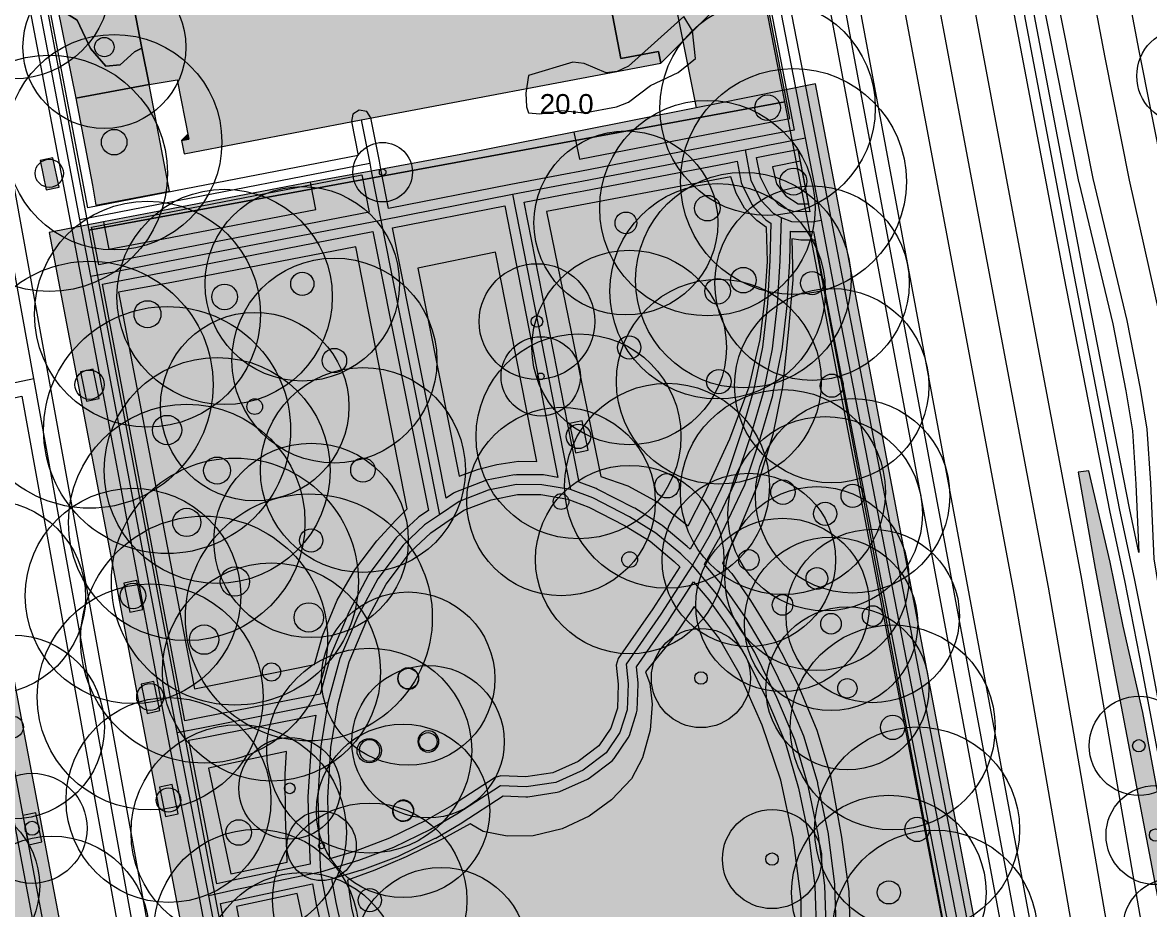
# Model space of a CAD drawing. Header units: metres. Extents: x -8 to 1190, y -11 to 1223.
# Drawn here: x 597.7 to 711.3, y 523.2 to 612.6 of the extents above; entities that cross this region are included whole.
import ezdxf

# ---------------------------------------------------------------- set-up
doc = ezdxf.new("R2010")
doc.units = ezdxf.units.M
doc.header["$MEASUREMENT"] = 0
for name, color, linetype, lineweight, true_color in [('TPX_BUILDINGS', 7, 'CONTINUOUS', 0, 0x000000), ('TPX_BUILDINGS_HATCH', 7, 'CONTINUOUS', 0, 0xf0f0f0), ('TPX_BUILDINGS_SHADOWS_HATCH', 7, 'CONTINUOUS', 0, 0x000000), ('TPX_BUILDINGS_SHADOWS_OUTLINES', 7, 'CONTINUOUS', 0, 0x000000), ('TPX_CADASTRES', 7, 'CONTINUOUS', 0, 0x646464), ('TPX_CONTOUR_LINES_5M', 7, 'CONTINUOUS', 0, 0x969696), ('TPX_CONTOUR_LINES_5M_TEXT', 7, 'CONTINUOUS', 0, 0x000000), ('TPX_ROADS_AXES', 7, 'CONTINUOUS', 0, 0x323232), ('TPX_ROADS_CONTOURS', 7, 'CONTINUOUS', 0, 0x646464), ('TPX_VEGETATION_GREEN_SPACES', 7, 'CONTINUOUS', 0, 0x58ba48), ('TPX_VEGETATION_GREEN_SPACES_HATCH', 7, 'CONTINUOUS', 0, 0x58ba48), ('TPX_VEGETATION_TREES_INDIVIDUAL', 7, 'CONTINUOUS', 0, 0x136734)]:
    doc.layers.add(name, color=color, linetype=linetype, lineweight=lineweight, true_color=true_color)
doc.styles.add('TPX_TEXTE', font='arial.ttf')

# ---------------------------------------------------------------- blocks, each defined once
blk = doc.blocks.new('TREETR015_CR125')
at = {"layer": 'TPX_VEGETATION_TREES_INDIVIDUAL'}
for radius in [12.45, 1.48]:
    blk.add_circle((0, 0, 0.04), radius, dxfattribs=at)
blk = doc.blocks.new('TREETR003_CR030')
at = {"layer": 'TPX_VEGETATION_TREES_INDIVIDUAL'}
for radius in [3, 0.333]:
    blk.add_circle((0, 0, 0.04), radius, dxfattribs=at)
blk = doc.blocks.new('TREETR007_CR085')
at = {"layer": 'TPX_VEGETATION_TREES_INDIVIDUAL'}
for radius in [8.5, 0.708]:
    blk.add_circle((0, 0, 0.04), radius, dxfattribs=at)
blk = doc.blocks.new('TREETR014_CR119')
at = {"layer": 'TPX_VEGETATION_TREES_INDIVIDUAL'}
for radius in [11.92, 1.42]:
    blk.add_circle((0, 0, 0.04), radius, dxfattribs=at)
blk = doc.blocks.new('TREETR003_CR035')
at = {"layer": 'TPX_VEGETATION_TREES_INDIVIDUAL'}
for radius in [3.5, 0.292]:
    blk.add_circle((0, 0, 0.04), radius, dxfattribs=at)
blk = doc.blocks.new('TREETR010_CR082')
at = {"layer": 'TPX_VEGETATION_TREES_INDIVIDUAL'}
for radius in [8.21, 0.978]:
    blk.add_circle((0, 0, 0.04), radius, dxfattribs=at)
blk = doc.blocks.new('TREETR011_CR093')
at = {"layer": 'TPX_VEGETATION_TREES_INDIVIDUAL'}
for radius in [9.27, 1.1]:
    blk.add_circle((0, 0, 0.04), radius, dxfattribs=at)
blk = doc.blocks.new('TREETR008_CR095')
at = {"layer": 'TPX_VEGETATION_TREES_INDIVIDUAL'}
for radius in [9.5, 0.792]:
    blk.add_circle((0, 0, 0.04), radius, dxfattribs=at)
blk = doc.blocks.new('TREETR014_CR114')
at = {"layer": 'TPX_VEGETATION_TREES_INDIVIDUAL'}
for radius in [11.39, 1.36]:
    blk.add_circle((0, 0, 0.04), radius, dxfattribs=at)
blk = doc.blocks.new('TREETR010_CR087')
at = {"layer": 'TPX_VEGETATION_TREES_INDIVIDUAL'}
for radius in [8.74, 1.04]:
    blk.add_circle((0, 0, 0.04), radius, dxfattribs=at)
blk = doc.blocks.new('TREETR003_CR040')
at = {"layer": 'TPX_VEGETATION_TREES_INDIVIDUAL'}
for radius in [4, 0.333]:
    blk.add_circle((0, 0, 0.04), radius, dxfattribs=at)
blk = doc.blocks.new('TREETR006_CR050')
at = {"layer": 'TPX_VEGETATION_TREES_INDIVIDUAL'}
for radius in [5, 0.625]:
    blk.add_circle((0, 0, 0.04), radius, dxfattribs=at)
blk = doc.blocks.new('TREETR009_CR077')
at = {"layer": 'TPX_VEGETATION_TREES_INDIVIDUAL'}
for radius in [7.68, 0.914]:
    blk.add_circle((0, 0, 0.04), radius, dxfattribs=at)
blk = doc.blocks.new('TREETR012_CR098')
at = {"layer": 'TPX_VEGETATION_TREES_INDIVIDUAL'}
for radius in [9.8, 1.17]:
    blk.add_circle((0, 0, 0.04), radius, dxfattribs=at)
blk = doc.blocks.new('TREETR006_CR058')
at = {"layer": 'TPX_VEGETATION_TREES_INDIVIDUAL'}
for radius in [5.83, 0.583]:
    blk.add_circle((0, 0, 0.04), radius, dxfattribs=at)
blk = doc.blocks.new('TREETR013_CR109')
at = {"layer": 'TPX_VEGETATION_TREES_INDIVIDUAL'}
for radius in [10.86, 1.29]:
    blk.add_circle((0, 0, 0.04), radius, dxfattribs=at)
blk = doc.blocks.new('TREETR009_CR110')
at = {"layer": 'TPX_VEGETATION_TREES_INDIVIDUAL'}
for radius in [11, 0.917]:
    blk.add_circle((0, 0, 0.04), radius, dxfattribs=at)
blk = doc.blocks.new('TREETR012_CR103')
at = {"layer": 'TPX_VEGETATION_TREES_INDIVIDUAL'}
for radius in [10.33, 1.23]:
    blk.add_circle((0, 0, 0.04), radius, dxfattribs=at)
blk = doc.blocks.new('TREETR005_CR048')
at = {"layer": 'TPX_VEGETATION_TREES_INDIVIDUAL'}
for radius in [4.8, 0.5]:
    blk.add_circle((0, 0, 0.04), radius, dxfattribs=at)
blk = doc.blocks.new('TREETR005_CR051')
at = {"layer": 'TPX_VEGETATION_TREES_INDIVIDUAL'}
for radius in [5.13, 0.542]:
    blk.add_circle((0, 0, 0.04), radius, dxfattribs=at)
blk = doc.blocks.new('TREETR007_CR056')
at = {"layer": 'TPX_VEGETATION_TREES_INDIVIDUAL'}
for radius in [5.55, 0.708]:
    blk.add_circle((0, 0, 0.04), radius, dxfattribs=at)

msp = doc.modelspace()

# ---------------------------------------------------------------- hatches: boundary and pattern name
at = {"layer": 'TPX_BUILDINGS_HATCH'}
msp.add_hatch(color=256, dxfattribs=at).paths.add_polyline_path([(658.79, 639.05), (606.07, 628.99), (609.71, 609.98), (610.46, 606.33), (613.29, 606.81), (614.45, 600.82), (613.73, 600.69), (613.99, 599.33), (631.84, 602.77), (662.05, 608.48), (661.82, 609.65), (658.03, 608.93), (656.89, 614.92), (663.18, 616.12), (662.64, 618.97), (658.79, 639.05)])
at = {"layer": 'TPX_BUILDINGS_SHADOWS_HATCH'}
for points in [[(617.38, 640.31), (606.07, 628.99), (658.79, 639.05), (662.64, 618.97), (663.18, 616.12), (656.89, 614.92), (658.03, 608.93), (661.82, 609.65), (662.05, 608.48), (673.36, 619.79), (673.14, 620.96), (669.35, 620.24), (669.02, 621.96), (674.49, 627.44), (673.95, 630.28), (670.1, 650.36), (617.38, 640.31)], [(614.35, 601.31), (613.73, 600.69), (614.45, 600.82), (614.35, 601.31)]]:
    msp.add_hatch(color=256, dxfattribs=at).paths.add_polyline_path(points)
at = {"layer": 'TPX_VEGETATION_GREEN_SPACES_HATCH'}
for points in [[(485.17, 658.84), (480.98, 606.95), (485.17, 598.36), (487.72, 560.65), (493.86, 524.32), (498.04, 499.55), (528.2, 368.53), (531.2, 359.16), (533.69, 352.08), (538.49, 339.66), (542.12, 330.65), (546.85, 319.78), (550.39, 311.66), (553.18, 305.84), (553.53, 304.53), (553.62, 302.01), (553.86, 300.57), (556.09, 296.51), (556.98, 295.06), (558.35, 293.79), (560.24, 292.98), (561.84, 292.86), (563.77, 293.23), (629.44, 305.32), (630.79, 305.1), (633.02, 304.29), (634.16, 304.2), (637.28, 304.84), (641.85, 305.76), (641.28, 308.94), (640.79, 311.71), (640.14, 315.32), (638.41, 325.71), (627.56, 383.88), (627.18, 385.87), (577.65, 647.8), (577.74, 650.22), (579.37, 655.3), (579.39, 657.35), (577.83, 665.08), (569.48, 709.59), (560.89, 753.36), (558.08, 754.88), (556.95, 755.5), (556.36, 755.81), (540.32, 763.57), (542.61, 759.35), (546.75, 750.96), (549.63, 742.69), (551.15, 735.13), (551.95, 725.3), (551.37, 716.46), (550.27, 708.82), (548.19, 701.59), (545.58, 694.73), (541.15, 686.8), (534.65, 679.93), (527.54, 674.31), (520.37, 670.14), (513.72, 667.44), (507.25, 666.01), (499.57, 665.12), (492.26, 665.23), (489.73, 665.63), (487.35, 666), (484.3, 666.26), (483.24, 666.25), (482.62, 665.63), (482.38, 664.17), (482.32, 663.39), (482.78, 661.92), (485.17, 658.84)], [(600.55, 626.81), (598.7, 626.46), (601.2, 614.06), (603.2, 612.8), (604.54, 609.97), (606.08, 608.16), (607.53, 608.3), (608.97, 609.62), (609.71, 609.98), (606.07, 628.99), (600.35, 627.83), (600.55, 626.81)], [(665.6, 603.96), (653.28, 601.51), (653.84, 598.79), (672.37, 602.39), (675.07, 602.91), (674.51, 605.74), (672.16, 617.78), (671.24, 617.67), (663.18, 616.12), (665.6, 603.96)], [(603.2, 612.8), (601.2, 614.06), (603.05, 604.94), (610.46, 606.33), (609.71, 609.98), (608.97, 609.62), (607.53, 608.3), (606.08, 608.16), (604.54, 609.97), (603.2, 612.8)], [(605.86, 592.48), (600.38, 591.41), (627.6, 448.5), (704.9, 463.14), (704.72, 464.08), (702.42, 476.16), (677.66, 606.39), (667.67, 604.38), (665.6, 603.96), (653.28, 601.51), (641.9, 599.26), (632.85, 597.6), (626.72, 596.47), (612.89, 593.83), (611.51, 593.56), (605.86, 592.48)], [(610.46, 606.33), (603.05, 604.94), (604.76, 596.18), (605.08, 594.17), (612.5, 595.58), (610.46, 606.33)], [(600.76, 598.93), (599.46, 598.66), (600.08, 595.72), (601.37, 595.99), (600.76, 598.93)], [(676.13, 598.59), (673.31, 598.01), (673.73, 596.3), (674.65, 595.1), (675.89, 594.3), (676.99, 594.31), (676.13, 598.59)], [(669.11, 597.02), (650.51, 593.52), (656, 566.81), (658.73, 565.86), (661.74, 564.23), (664.81, 561.83), (666.46, 565.07), (669.01, 570.61), (670.96, 575.84), (672.06, 580.62), (672.53, 584.54), (672.81, 588.48), (672.69, 591.91), (671.73, 592.61), (670.5, 593.86), (669.65, 595.38), (669.11, 597.02)], [(611.51, 593.56), (605.86, 592.48), (606.39, 589.73), (611.9, 590.77), (627.25, 593.71), (626.72, 596.47), (612.89, 593.83), (611.51, 593.56)], [(612.74, 586.37), (607.38, 585.39), (614.91, 546.1), (615.04, 545.41), (627.12, 547.84), (627.94, 550.74), (629.4, 554.33), (631.2, 557.39), (633.42, 560.31), (635.33, 562.42), (636.48, 563.56), (631.29, 589.96), (612.74, 586.37)], [(670, 491.11), (667.19, 489.14), (668.84, 480.74), (687.07, 484.36), (697.24, 486.38), (677.58, 590.63), (676.18, 590.64), (675.25, 590.77), (675.36, 586.64), (674.93, 581.67), (674.33, 575.83), (673.35, 571.04), (671.76, 565.88), (669.99, 561.55), (668.27, 558.05), (669.21, 557.02), (671.09, 554.31), (673.61, 550.21), (675.87, 545.84), (677.78, 541.24), (679.13, 536.76), (680.28, 530.43), (681.01, 524.96), (681.16, 519.19), (680.83, 514.03), (680.06, 509.14), (678.76, 504.37), (677, 499.95), (674.75, 496.4), (672.81, 493.71), (670, 491.11)], [(645.38, 589.42), (637.54, 587.82), (641.72, 566.84), (643.68, 567.55), (645.51, 568.03), (647.71, 568.34), (649.55, 568.32), (645.38, 589.42)], [(604.82, 577.62), (603.52, 577.35), (604.14, 574.41), (605.43, 574.68), (604.82, 577.62)], [(654.12, 572.41), (652.83, 572.14), (653.44, 569.2), (654.73, 569.47), (654.12, 572.41)], [(705.2, 567.39), (704.14, 567.23), (705.83, 557.52), (707.9, 546.6), (745.49, 349.65), (747.47, 350.07), (712.28, 534.35), (710.65, 543.02), (708.67, 551.72), (707.35, 558.18), (705.2, 567.39)], [(609.2, 556.33), (607.91, 556.06), (608.52, 553.12), (609.81, 553.39), (609.2, 556.33)], [(633.21, 527.12), (630.46, 526.12), (630.86, 523.3), (631.93, 518.9), (633.3, 514.44), (635.12, 509.98), (637.93, 504.88), (640.63, 500.76), (643.98, 497.22), (647.54, 494.34), (650.93, 492.51), (654.85, 491.49), (658.23, 491.29), (661.42, 491.9), (664.36, 493.22), (667.06, 495.15), (669.33, 497.53), (671.33, 500.35), (673.4, 504.46), (674.9, 508.84), (675.83, 513.39), (676.21, 518.45), (676.19, 524.18), (675.4, 530.4), (674.16, 536.18), (672.27, 541.74), (669.96, 546.99), (667.89, 550.55), (665.4, 553.71), (663.2, 550.42), (660.51, 547.12), (660.93, 545.95), (661.17, 543.87), (660.97, 541.22), (660.21, 538.45), (659.09, 536.34), (657.07, 534.2), (654.82, 532.55), (652.1, 531.29), (649.17, 530.59), (646.54, 530.55), (644.15, 531.03), (642.82, 531.8), (640.07, 530.27), (636.36, 528.45), (633.21, 527.12)], [(635.57, 546.74), (635.53, 546.39), (635.6, 546.07), (635.77, 545.77), (636.03, 545.54), (636.34, 545.41), (636.68, 545.38), (637.01, 545.45), (637.3, 545.64), (637.52, 545.92), (637.64, 546.26), (637.64, 546.63), (637.52, 546.97), (637.29, 547.26), (636.99, 547.45), (636.63, 547.53), (636.28, 547.48), (635.95, 547.31), (635.71, 547.05), (635.57, 546.74)], [(610.93, 546.14), (609.64, 545.87), (610.25, 542.93), (611.54, 543.2), (610.93, 546.14)], [(637.59, 540.39), (637.56, 540.05), (637.63, 539.71), (637.8, 539.41), (638.05, 539.19), (638.36, 539.05), (638.7, 539.03), (639.03, 539.11), (639.31, 539.28), (639.54, 539.56), (639.66, 539.91), (639.66, 540.27), (639.54, 540.62), (639.32, 540.9), (639.01, 541.09), (638.65, 541.17), (638.29, 541.12), (637.98, 540.96), (637.73, 540.7), (637.59, 540.39)], [(631.66, 539.47), (631.62, 539.13), (631.69, 538.8), (631.86, 538.51), (632.12, 538.28), (632.42, 538.15), (632.77, 538.11), (633.09, 538.19), (633.38, 538.37), (633.6, 538.66), (633.73, 539), (633.73, 539.36), (633.61, 539.7), (633.38, 539.99), (633.07, 540.19), (632.72, 540.26), (632.36, 540.21), (632.04, 540.05), (631.8, 539.78), (631.66, 539.47)], [(624.29, 539.09), (616.45, 537.41), (618.68, 526.75), (624.36, 527.94), (624.33, 529.05), (624.2, 532.51), (624.16, 536.8), (624.29, 539.09)], [(612.78, 535.75), (611.49, 535.48), (612.1, 532.54), (613.39, 532.81), (612.78, 535.75)], [(635.07, 533.41), (635.03, 533.07), (635.1, 532.74), (635.28, 532.43), (635.53, 532.22), (635.85, 532.07), (636.18, 532.05), (636.51, 532.12), (636.79, 532.31), (637.02, 532.59), (637.14, 532.93), (637.14, 533.3), (637.02, 533.64), (636.79, 533.93), (636.48, 534.12), (636.13, 534.2), (635.78, 534.15), (635.46, 533.98), (635.21, 533.72), (635.07, 533.41)], [(599.02, 532.9), (597.73, 532.63), (598.34, 529.69), (599.63, 529.96), (599.02, 532.9)], [(625.39, 524.77), (619.28, 523.46), (628.69, 472.91), (655.97, 478.31), (654.4, 486.54), (652.2, 486.92), (649.78, 487.58), (646.88, 488.76), (643.91, 490.53), (641.27, 492.88), (638.42, 495.73), (635.99, 498.89), (633.86, 502.13), (631.77, 505.66), (630.04, 509.29), (628.5, 513.26), (627.18, 517.51), (626.13, 521.34), (625.39, 524.77)]]:
    msp.add_hatch(color=256, dxfattribs=at).paths.add_polyline_path(points)

# ---------------------------------------------------------------- linework, layer by layer
at = {"layer": 'TPX_BUILDINGS', "elevation": 0.04}
msp.add_lwpolyline([(658.79, 639.05), (606.07, 628.99), (609.71, 609.98), (610.46, 606.33), (613.29, 606.81), (614.45, 600.82), (613.73, 600.69), (613.99, 599.33), (631.84, 602.77), (662.05, 608.48), (661.82, 609.65), (658.03, 608.93), (656.89, 614.92), (663.18, 616.12), (662.64, 618.97)], close=True, dxfattribs=at)
at = {"layer": 'TPX_BUILDINGS_SHADOWS_OUTLINES', "elevation": 0.04}
for points in [[(617.38, 640.31), (606.07, 628.99), (658.79, 639.05), (662.64, 618.97), (663.18, 616.12), (656.89, 614.92), (658.03, 608.93), (661.82, 609.65), (662.05, 608.48), (673.36, 619.79), (673.14, 620.96), (669.35, 620.24), (669.02, 621.96), (674.49, 627.44), (673.95, 630.28), (670.1, 650.36)], [(614.35, 601.31), (613.73, 600.69), (614.45, 600.82)]]:
    msp.add_lwpolyline(points, close=True, dxfattribs=at)
at = {"layer": 'TPX_CADASTRES', "elevation": 0.02}
msp.add_lwpolyline([(594.36, 644.59), (604.38, 591.64), (674.54, 604.57), (667.27, 641.78)], dxfattribs=at)
msp.add_lwpolyline([(674.54, 604.57), (604.38, 591.64), (631.39, 448.95), (702.01, 461.96)], close=True, dxfattribs=at)
at = {"layer": 'TPX_CONTOUR_LINES_5M', "elevation": 0.05}
msp.add_lwpolyline([(664.36, 613.18), (658.78, 608.17), (657.66, 607.64), (656.54, 607.49), (654.31, 608.44), (653.19, 608.57), (648.72, 607.22), (648.43, 605.46), (648.49, 604.07), (648.72, 603.47), (649.84, 603.36), (652.07, 603.7), (654.31, 603.47), (657.57, 604.07), (658.78, 604.53), (661.01, 606.23), (663.81, 607.55), (665.54, 608.95), (665.23, 611.74), (664.36, 613.18)], dxfattribs=at)
at = {"layer": 'TPX_ROADS_AXES', "elevation": 0.03}
for points in [[(552.13, 785.2), (554.69, 772.14), (558.08, 754.88), (565.81, 717.22), (576.09, 664.74), (577.43, 657.99), (577.49, 656.47), (577.14, 655.35), (575.32, 651.72), (574.72, 650.2), (574.72, 648.82), (577.97, 631.68), (588.76, 574.58), (596.02, 536.38), (610.82, 457.67)], [(537.58, 772.37), (546.66, 767.31), (554.94, 762.9), (576.43, 751.19), (619.66, 729.44), (627.36, 725.29), (633.71, 721.66), (639.66, 717.17), (645.25, 712.68), (650.62, 707.66), (655.83, 702.39), (660.84, 696.84), (665.41, 690.76), (669.48, 684.56), (672.36, 679.55), (675.31, 673.84), (678.28, 666.74), (680.26, 661.42), (681.79, 656.13), (683.08, 650.79), (684.51, 644.03), (696.37, 580.81), (701.09, 555.65), (710.37, 502.17)], [(584.01, 659.59), (590.93, 660.88), (638.46, 669.86), (643.93, 670.56), (649.02, 670.6), (653.01, 669.79), (657.52, 668.51), (661.71, 666.52), (664.88, 664.23), (667.71, 661.69), (670.23, 658.61), (671.91, 655.29), (673, 652.3), (674.08, 648.57), (679.12, 621.99), (697.87, 521.49), (698.84, 517.41), (699.98, 513.65), (701.28, 510.29), (702.73, 506.98), (705.6, 501.25), (710.37, 502.17)], [(613.27, 541.01), (604.57, 586.99), (603.48, 592.72), (603.01, 595.19), (596.62, 628.76), (594.44, 640.26), (591.97, 653.22), (591.54, 655.92)], [(763.02, 324.17), (760.76, 335.97), (760, 339.81), (755.2, 364.16), (735.72, 466.8), (725.99, 520.31), (723.16, 536.42), (721.13, 546.01), (718.37, 557.93), (712.33, 583.18), (709.3, 596.68), (706.84, 609.05), (699.58, 647.31)], [(713.79, 546.31), (711.78, 558.5), (711.45, 566.13), (711.09, 571.58), (710.43, 575.69), (709.07, 582.53), (705.64, 596.84), (695.83, 646.39)], [(693.41, 641.14), (703.68, 587.15), (708.31, 563.4), (709.79, 556.51), (711.31, 548.79), (749.22, 348.3), (752.23, 338.25)], [(637.82, 365), (633.86, 383.85), (633.26, 386.89), (632.65, 389.89), (598.83, 576.68), (588.19, 635.41)], [(735.64, 297.37), (733.56, 304.55), (732.08, 309.65), (730.6, 314.54), (729.96, 317.69), (728.97, 322.42), (728.59, 324.66), (727.82, 329.1), (727.02, 333.18), (726.26, 337.29), (715.96, 393.11), (712.67, 410.87), (711.94, 414.85), (701.74, 470.84), (699.08, 485.34), (680.01, 583.39), (678.24, 592.66), (676.65, 600.94), (672.82, 620.77)], [(631.84, 602.77), (632.7, 598.39), (632.85, 597.6), (633.81, 592.66), (639.72, 562.94)], [(654.08, 596.58), (668.61, 599.38), (670.54, 599.75), (672.84, 600.2)], [(672.84, 600.2), (674.41, 600.5)], [(674.41, 600.5), (676.65, 600.94)], [(670.54, 599.75), (671.13, 596.64), (672.14, 594.65), (673.37, 593.37), (674.17, 592.93), (675.22, 592.51), (677.28, 592.49), (678.24, 592.66)], [(603.48, 592.72), (611.23, 594.23), (632.7, 598.39)], [(652.62, 596.3), (654.08, 596.58)], [(604.57, 586.99), (606.91, 587.44), (612.34, 588.5), (633.81, 592.66), (647.11, 595.27), (652.62, 596.3)], [(647.11, 595.27), (652.94, 565.48)], [(674.17, 592.93), (674.05, 588.56), (673.79, 584.16), (673.28, 579.68), (672.37, 575.25), (671.14, 571.01), (669.52, 566.2), (667.01, 560.95), (665.25, 557.86), (662.06, 552.93), (658.56, 547.88), (658.76, 545.91), (658.66, 543.29), (657.93, 541.01), (656.53, 538.94), (654.23, 537.19), (651.46, 535.97), (648.48, 535.51), (645.87, 535.62), (641.47, 532.77), (638.84, 531.23), (635.09, 529.41), (631.57, 528.1), (627.74, 526.93), (618.98, 525.09), (616.49, 524.54)], [(479.73, 553.37), (486.37, 554.36), (493.12, 555.36), (499.96, 556.39), (525.65, 548.94), (534.74, 546.4), (542.13, 546.39), (549.22, 549.35), (553.94, 552.86), (575.71, 570.46), (578.94, 572.22), (581.72, 573.06), (587.3, 574.28), (588.76, 574.58), (598.83, 576.68)], [(647.49, 565.99), (644.65, 565.44)], [(678.77, 520.57), (678.58, 525.58), (677.96, 530.59), (676.91, 535.62), (675.55, 540.25), (673.74, 544.54), (671.52, 549.05), (669.78, 552.01), (667.67, 554.99), (665.25, 557.86), (664.08, 559), (661.56, 561.09), (658.89, 562.75), (655.18, 564.64), (652.94, 565.48), (650.04, 565.98), (647.49, 565.99)], [(644.65, 565.44), (641.72, 564.3), (639.72, 562.94), (638.23, 561.92), (636.07, 559.88), (633.51, 556.49), (631.5, 552.74), (629.69, 548.45), (628.49, 544.01), (627.78, 539.61), (627.46, 534.43)], [(613.27, 541.01), (615.74, 541.48), (628.49, 544.01)], [(616.49, 524.54), (613.27, 541.01)], [(627.46, 534.43), (627.59, 529.93), (627.74, 526.93), (628.33, 523.65), (629.36, 519.09)], [(676.22, 176.1), (672.16, 197.15), (666.53, 226.37), (659.68, 261.82), (656.72, 277.16), (656.56, 279.07), (656.7, 280.8), (657.08, 282.75), (658.61, 290.82), (659.53, 295.86), (658.45, 301.02), (658.02, 304.58), (657.54, 308.52), (656.91, 311.8), (656.36, 314.73), (655.31, 320.23), (654.39, 325.08), (642.35, 388.47), (627.31, 467.6), (616.49, 524.54)]]:
    msp.add_lwpolyline(points, dxfattribs=at)
at = {"layer": 'TPX_ROADS_CONTOURS', "elevation": 0.03}
for points in [[(690.35, 658.71), (691.24, 658.88), (691.34, 658.58), (692.9, 652.84), (694.36, 646.09), (704.17, 596.55), (704.19, 596.49), (707.61, 582.21), (708.95, 575.43), (709.6, 571.41), (709.95, 566.05), (710.25, 559.13), (709.29, 563.6), (704.66, 587.34), (694.4, 641.32), (693.35, 646.65), (693.34, 646.69), (692.05, 652.23), (692.04, 652.25), (690.44, 658.44)], [(673.42, 655.53), (678.06, 656.4), (678.4, 655.23), (679.66, 650.02), (681.08, 643.35), (692.93, 580.17), (697.65, 555.03), (706.67, 502.99), (706.43, 502.94), (704.09, 507.62), (702.67, 510.86), (701.4, 514.14), (700.29, 517.8), (699.34, 521.8), (680.59, 622.27), (675.55, 648.85), (675.52, 648.98), (674.44, 652.71), (674.41, 652.81)], [(589.33, 637.71), (591.37, 638.12), (593.74, 638.59), (595.63, 628.57), (602.5, 592.54), (603.59, 586.8), (612.29, 540.82), (615.51, 524.35), (626.33, 467.41), (641.18, 389.27), (638.95, 388.85), (634.54, 388.11), (634.12, 390.18), (600.3, 576.94), (589.67, 635.67)], [(671.71, 598.96), (673.03, 599.22), (674.61, 599.52), (675.86, 599.76), (677.07, 593.49), (675.42, 593.51), (674.6, 593.83), (673.99, 594.17), (672.97, 595.23), (672.09, 596.97)], [(648.28, 594.47), (652.81, 595.32), (654.27, 595.6), (668.79, 598.4), (669.74, 598.58), (670.15, 596.45), (670.24, 596.19), (671.25, 594.2), (671.42, 593.95), (672.65, 592.68), (672.88, 592.5), (673.15, 592.35), (673.05, 588.61), (672.79, 584.25), (672.29, 579.84), (671.4, 575.49), (670.19, 571.31), (668.59, 566.58), (666.13, 561.42), (665.02, 559.48), (664.72, 559.76), (662.2, 561.86), (662.09, 561.94), (659.42, 563.6), (659.34, 563.65), (655.64, 565.53), (655.53, 565.58), (653.82, 566.22)], [(604.65, 591.93), (611.42, 593.25), (631.9, 597.22), (632.64, 593.45), (612.15, 589.48), (606.72, 588.43), (605.37, 588.16)], [(634.98, 591.87), (646.32, 594.09), (651.68, 566.72), (650.21, 566.97), (650.05, 566.98), (647.5, 566.99), (647.4, 566.95), (647.3, 566.97), (644.46, 566.42), (644.38, 566.37), (644.29, 566.37), (641.36, 565.23), (641.16, 565.13), (640.4, 564.61)], [(605.74, 586.2), (607.1, 586.46), (612.53, 587.51), (633.02, 591.49), (638.61, 563.39), (637.66, 562.75), (637.54, 562.65), (635.38, 560.61), (635.27, 560.48), (632.71, 557.09), (632.62, 556.96), (630.62, 553.21), (630.58, 553.13), (628.77, 548.83), (628.73, 548.71), (627.69, 544.87), (615.54, 542.46), (614.07, 542.18)], [(590.02, 573.31), (597.62, 574.89), (631.17, 389.63), (631.58, 387.62), (627.02, 386.85), (625.48, 386.55), (611.8, 457.85), (597, 536.57)], [(628.46, 534.42), (628.78, 539.5), (629.47, 543.8), (630.64, 548.12), (632.4, 552.31), (634.35, 555.95), (636.82, 559.21), (638.86, 561.14), (640.28, 562.11), (642.19, 563.41), (644.93, 564.47), (647.59, 564.99), (649.96, 564.98), (652.68, 564.51), (654.78, 563.73), (658.4, 561.88), (660.98, 560.28), (663.41, 558.25), (663.97, 557.71), (661.23, 553.48), (657.74, 548.45), (657.56, 547.77), (657.76, 545.88), (657.67, 543.46), (657.02, 541.45), (655.8, 539.64), (653.72, 538.06), (651.17, 536.94), (648.43, 536.52), (645.92, 536.62), (645.33, 536.46), (640.94, 533.62), (638.37, 532.11), (634.69, 530.33), (631.25, 529.04), (628.68, 528.26), (628.59, 529.97)], [(614.45, 540.22), (615.93, 540.5), (627.28, 542.75), (626.8, 539.77), (626.79, 539.67), (626.46, 534.5), (626.46, 534.41), (626.59, 529.9), (626.7, 527.73), (618.78, 526.07), (617.28, 525.74)]]:
    msp.add_lwpolyline(points, close=True, dxfattribs=at)
for points in [[(705.25, 653.69), (717.02, 591.78), (723.73, 556.05), (743.78, 451.35), (760.84, 361.38), (764.31, 341.67), (763.24, 341.46), (758.64, 364.83), (739.16, 467.44), (729.43, 520.92), (726.61, 537.02), (726.58, 537.14), (724.55, 546.73), (724.54, 546.8), (721.77, 558.75), (715.74, 583.97), (712.72, 597.4), (710.27, 609.71), (703.02, 647.96)], [(692.43, 640.95), (702.69, 586.96), (707.32, 563.21), (708.81, 556.31), (710.33, 548.6), (748.24, 348.11), (748.26, 348.01), (750.54, 340.39), (750.67, 338.94), (747.59, 338.31), (744.95, 337.78), (744.11, 342.58), (734.41, 395.87), (734.41, 395.91), (713.81, 502.8), (704.54, 556.25), (704.53, 556.3), (699.81, 581.46), (687.95, 644.68)], [(672.12, 619.12), (675.48, 601.73), (674.22, 601.48), (672.65, 601.18), (670.35, 600.73), (668.42, 600.37), (653.89, 597.56), (652.44, 597.29), (646.91, 596.25), (634.6, 593.84), (633.83, 597.79), (633.68, 598.58), (632.82, 602.96), (632.39, 603.6), (631.64, 603.75), (631.01, 603.33), (630.86, 602.58), (631.52, 599.18), (611.03, 595.21), (604.27, 593.9), (597.79, 627.94)], [(712.92, 415.03), (702.72, 471.02), (700.06, 485.53), (680.99, 583.57), (679.23, 592.84), (677.64, 601.12), (674.09, 619.48)], [(677.92, 620.23), (696.4, 521.21), (696.41, 521.14), (697.38, 517.07), (697.4, 516.98), (698.54, 513.22), (698.58, 513.11), (699.88, 509.75), (699.9, 509.69), (701.36, 506.38), (701.39, 506.31), (704, 501.09), (703.39, 498.83), (703.34, 498.52), (703.13, 494.79), (703.13, 494.67), (703.23, 489.74), (703.24, 489.57), (703.8, 485.34), (704.49, 480.86), (706.23, 470.94), (716.83, 413.19)], [(679.77, 520.61), (679.58, 525.62), (679.58, 525.7), (678.95, 530.71), (678.94, 530.79), (677.89, 535.83), (677.87, 535.91), (676.51, 540.53), (676.48, 540.64), (674.66, 544.93), (674.64, 544.98), (672.42, 549.49), (672.39, 549.56), (670.65, 552.52), (670.6, 552.59), (668.49, 555.57), (668.44, 555.63), (666.47, 557.97), (667.88, 560.46), (667.92, 560.52), (670.42, 565.77), (670.47, 565.88), (672.09, 570.69), (672.1, 570.73), (673.33, 574.98), (673.35, 575.05), (674.26, 579.48), (674.27, 579.57), (674.78, 584.05), (674.79, 584.1), (675.05, 588.5), (675.13, 591.53), (675.21, 591.51), (677.27, 591.49), (677.45, 591.5), (679.03, 583.19), (697.91, 486.13)], [(630.33, 519.35), (629.31, 523.85), (628.88, 526.23), (631.87, 527.14), (631.92, 527.16), (635.44, 528.47), (635.52, 528.51), (639.28, 530.33), (639.35, 530.36), (641.97, 531.9), (642.01, 531.93), (646.15, 534.61), (648.44, 534.51), (648.64, 534.52), (651.61, 534.98), (651.86, 535.06), (654.64, 536.28), (654.84, 536.4), (657.14, 538.15), (657.36, 538.38), (658.76, 540.45), (658.88, 540.71), (659.61, 542.98), (659.66, 543.25), (659.76, 545.87), (659.76, 546.02), (659.59, 547.61), (662.88, 552.36), (662.9, 552.38), (665.36, 556.18), (666.88, 554.37), (668.94, 551.47), (670.64, 548.57), (672.83, 544.13), (674.61, 539.92), (675.94, 535.38), (676.97, 530.43), (677.59, 525.5), (677.76, 520.59)], [(628.1, 468.79), (617.66, 523.77), (619.19, 524.11), (626.94, 525.74), (627.34, 523.47), (627.35, 523.43), (628.38, 518.87)]]:
    msp.add_lwpolyline(points, dxfattribs=at)
at = {"layer": 'TPX_VEGETATION_GREEN_SPACES', "elevation": 0}
for points in [[(563.77, 293.23), (629.44, 305.32), (630.79, 305.1), (633.02, 304.29), (634.16, 304.2), (637.28, 304.84), (641.85, 305.76), (641.28, 308.94), (640.79, 311.71), (640.14, 315.32), (638.41, 325.71), (627.56, 383.88), (627.18, 385.87), (577.65, 647.8)], [(697.24, 486.38), (677.58, 590.63), (676.18, 590.64), (675.25, 590.77), (675.36, 586.64), (674.93, 581.67), (674.33, 575.83), (673.35, 571.04), (671.76, 565.88), (669.99, 561.55), (668.27, 558.05), (669.21, 557.02), (671.09, 554.31), (673.61, 550.21), (675.87, 545.84), (677.78, 541.24), (679.13, 536.76), (680.28, 530.43), (681.01, 524.96), (681.16, 519.19)], [(676.21, 518.45), (676.19, 524.18), (675.4, 530.4), (674.16, 536.18), (672.27, 541.74), (669.96, 546.99), (667.89, 550.55), (665.4, 553.71), (663.2, 550.42), (660.51, 547.12), (660.93, 545.95), (661.17, 543.87), (660.97, 541.22), (660.21, 538.45), (659.09, 536.34), (657.07, 534.2), (654.82, 532.55), (652.1, 531.29), (649.17, 530.59), (646.54, 530.55), (644.15, 531.03), (642.82, 531.8), (640.07, 530.27), (636.36, 528.45), (633.21, 527.12), (630.46, 526.12), (630.86, 523.3), (631.93, 518.9)]]:
    msp.add_lwpolyline(points, dxfattribs=at)
for points in [[(600.55, 626.81), (598.7, 626.46), (601.2, 614.06), (603.2, 612.8), (604.54, 609.97), (606.08, 608.16), (607.53, 608.3), (608.97, 609.62), (609.71, 609.98), (606.07, 628.99), (600.35, 627.83)], [(665.6, 603.96), (653.28, 601.51), (653.84, 598.79), (672.37, 602.39), (675.07, 602.91), (674.51, 605.74), (672.16, 617.78), (671.24, 617.67), (663.18, 616.12)], [(603.2, 612.8), (601.2, 614.06), (603.05, 604.94), (610.46, 606.33), (609.71, 609.98), (608.97, 609.62), (607.53, 608.3), (606.08, 608.16), (604.54, 609.97)], [(605.86, 592.48), (600.38, 591.41), (627.6, 448.5), (704.9, 463.14), (704.72, 464.08), (702.42, 476.16), (677.66, 606.39), (667.67, 604.38), (665.6, 603.96), (653.28, 601.51), (641.9, 599.26), (632.85, 597.6), (626.72, 596.47), (612.89, 593.83), (611.51, 593.56)], [(610.46, 606.33), (603.05, 604.94), (604.76, 596.18), (605.08, 594.17), (612.5, 595.58)], [(600.76, 598.93), (599.46, 598.66), (600.08, 595.72), (601.37, 595.99)], [(676.13, 598.59), (673.31, 598.01), (673.73, 596.3), (674.65, 595.1), (675.89, 594.3), (676.99, 594.31)], [(669.11, 597.02), (650.51, 593.52), (656, 566.81), (658.73, 565.86), (661.74, 564.23), (664.81, 561.83), (666.46, 565.07), (669.01, 570.61), (670.96, 575.84), (672.06, 580.62), (672.53, 584.54), (672.81, 588.48), (672.69, 591.91), (671.73, 592.61), (670.5, 593.86), (669.65, 595.38)], [(611.51, 593.56), (605.86, 592.48), (606.39, 589.73), (611.9, 590.77), (627.25, 593.71), (626.72, 596.47), (612.89, 593.83)], [(612.74, 586.37), (607.38, 585.39), (614.91, 546.1), (615.04, 545.41), (627.12, 547.84), (627.94, 550.74), (629.4, 554.33), (631.2, 557.39), (633.42, 560.31), (635.33, 562.42), (636.48, 563.56), (631.29, 589.96)], [(645.38, 589.42), (637.54, 587.82), (641.72, 566.84), (643.68, 567.55), (645.51, 568.03), (647.71, 568.34), (649.55, 568.32)], [(604.82, 577.62), (603.52, 577.35), (604.14, 574.41), (605.43, 574.68)], [(654.12, 572.41), (652.83, 572.14), (653.44, 569.2), (654.73, 569.47)], [(705.2, 567.39), (704.14, 567.23), (705.83, 557.52), (707.9, 546.6), (745.49, 349.65), (747.47, 350.07), (712.28, 534.35), (710.65, 543.02), (708.67, 551.72), (707.35, 558.18)], [(609.2, 556.33), (607.91, 556.06), (608.52, 553.12), (609.81, 553.39)], [(635.57, 546.74), (635.53, 546.39), (635.6, 546.07), (635.77, 545.77), (636.03, 545.54), (636.34, 545.41), (636.68, 545.38), (637.01, 545.45), (637.3, 545.64), (637.52, 545.92), (637.64, 546.26), (637.64, 546.63), (637.52, 546.97), (637.29, 547.26), (636.99, 547.45), (636.63, 547.53), (636.28, 547.48), (635.95, 547.31), (635.71, 547.05)], [(610.93, 546.14), (609.64, 545.87), (610.25, 542.93), (611.54, 543.2)], [(637.59, 540.39), (637.56, 540.05), (637.63, 539.71), (637.8, 539.41), (638.05, 539.19), (638.36, 539.05), (638.7, 539.03), (639.03, 539.11), (639.31, 539.28), (639.54, 539.56), (639.66, 539.91), (639.66, 540.27), (639.54, 540.62), (639.32, 540.9), (639.01, 541.09), (638.65, 541.17), (638.29, 541.12), (637.98, 540.96), (637.73, 540.7)], [(631.66, 539.47), (631.62, 539.13), (631.69, 538.8), (631.86, 538.51), (632.12, 538.28), (632.42, 538.15), (632.77, 538.11), (633.09, 538.19), (633.38, 538.37), (633.6, 538.66), (633.73, 539), (633.73, 539.36), (633.61, 539.7), (633.38, 539.99), (633.07, 540.19), (632.72, 540.26), (632.36, 540.21), (632.04, 540.05), (631.8, 539.78)], [(624.29, 539.09), (616.45, 537.41), (618.68, 526.75), (624.36, 527.94), (624.33, 529.05), (624.2, 532.51), (624.16, 536.8)], [(612.78, 535.75), (611.49, 535.48), (612.1, 532.54), (613.39, 532.81)], [(635.07, 533.41), (635.03, 533.07), (635.1, 532.74), (635.28, 532.43), (635.53, 532.22), (635.85, 532.07), (636.18, 532.05), (636.51, 532.12), (636.79, 532.31), (637.02, 532.59), (637.14, 532.93), (637.14, 533.3), (637.02, 533.64), (636.79, 533.93), (636.48, 534.12), (636.13, 534.2), (635.78, 534.15), (635.46, 533.98), (635.21, 533.72)], [(599.02, 532.9), (597.73, 532.63), (598.34, 529.69), (599.63, 529.96)], [(625.39, 524.77), (619.28, 523.46), (628.69, 472.91), (655.97, 478.31), (654.4, 486.54), (652.2, 486.92), (649.78, 487.58), (646.88, 488.76), (643.91, 490.53), (641.27, 492.88), (638.42, 495.73), (635.99, 498.89), (633.86, 502.13), (631.77, 505.66), (630.04, 509.29), (628.5, 513.26), (627.18, 517.51), (626.13, 521.34)]]:
    msp.add_lwpolyline(points, close=True, dxfattribs=at)

# ---------------------------------------------------------------- block references
at = {"layer": 'TPX_VEGETATION_TREES_INDIVIDUAL'}
for name, p in [('TREETR012_CR098', (596.78, 616.69, 0.04)), ('TREETR010_CR082', (605.94, 610.1, 0.04)), ('TREETR013_CR109', (672.81, 603.98, 0.04)), ('TREETR013_CR109', (606.93, 600.51, 0.04)), ('TREETR005_CR048', (714.84, 607.19, 0.04)), ('TREETR014_CR119', (600.39, 597.37, 0.04)), ('TREETR014_CR114', (675.42, 596.54, 0.04)), ('TREETR013_CR109', (666.75, 593.86, 0.04)), ('TREETR011_CR093', (658.53, 592.37, 0.04)), ('TREETR003_CR030', (634, 597.48, 0.04)), ('TREETR013_CR109', (670.37, 586.6, 0.04)), ('TREETR013_CR109', (618.06, 584.91, 0.04)), ('TREETR012_CR098', (625.9, 586.23, 0.04)), ('TREETR013_CR109', (667.77, 585.48, 0.04)), ('TREETR012_CR098', (677.3, 586.3, 0.04)), ('TREETR014_CR114', (610.29, 583.17, 0.04)), ('TREETR012_CR103', (629.14, 578.49, 0.04)), ('TREETR012_CR098', (658.86, 579.81, 0.04)), ('TREETR015_CR125', (604.45, 576.06, 0.04)), ('TREETR006_CR058', (649.56, 582.43, 0.04)), ('TREETR012_CR103', (667.9, 576.37, 0.04)), ('TREETR012_CR098', (679.28, 575.96, 0.04)), ('TREETR015_CR125', (612.27, 571.49, 0.04)), ('TREETR008_CR095', (621.1, 573.85, 0.04)), ('TREETR012_CR103', (653.75, 570.85, 0.04)), ('TREETR003_CR040', (649.94, 576.9, 0.04)), ('TREETR014_CR114', (617.31, 567.41, 0.04)), ('TREETR012_CR103', (632.01, 567.46, 0.04)), ('TREETR012_CR103', (662.68, 565.87, 0.04)), ('TREETR012_CR103', (674.36, 565.23, 0.04)), ('TREETR014_CR119', (614.25, 562.18, 0.04)), ('TREETR012_CR098', (681.39, 564.86, 0.04)), ('TREETR008_CR095', (651.99, 564.28, 0.04)), ('TREETR012_CR098', (678.62, 563.05, 0.04)), ('TREETR012_CR098', (626.79, 560.36, 0.04)), ('TREETR015_CR125', (619.1, 556.21, 0.04)), ('TREETR008_CR095', (658.91, 558.43, 0.04)), ('TREETR010_CR087', (670.92, 558.39, 0.04)), ('TREETR013_CR109', (608.83, 554.77, 0.04)), ('TREETR015_CR125', (626.56, 552.6, 0.04)), ('TREETR011_CR093', (677.79, 556.52, 0.04)), ('TREETR012_CR098', (594.24, 554.63, 0.04)), ('TREETR015_CR125', (616, 550.36, 0.04)), ('TREETR010_CR087', (674.32, 553.86, 0.04)), ('TREETR010_CR087', (683.42, 552.74, 0.04)), ('TREETR010_CR087', (679.21, 551.96, 0.04)), ('TREETR009_CR110', (622.79, 547.1, 0.04)), ('TREETR014_CR114', (610.56, 544.58, 0.04)), ('TREETR010_CR087', (636.57, 546.43, 0.04)), ('TREETR010_CR082', (680.86, 545.45, 0.04)), ('TREETR006_CR050', (666.1, 546.49, 0.04)), ('TREETR012_CR103', (685.43, 541.51, 0.04)), ('TREETR011_CR093', (596.68, 541.55, 0.04)), ('TREETR012_CR103', (632.65, 539.17, 0.04)), ('TREETR009_CR077', (638.58, 540.07, 0.04)), ('TREETR012_CR103', (612.41, 534.19, 0.04)), ('TREETR006_CR050', (710.25, 539.66, 0.04)), ('TREETR013_CR109', (619.49, 530.92, 0.04)), ('TREETR010_CR087', (636.06, 533.1, 0.04)), ('TREETR012_CR103', (687.89, 531.23, 0.04)), ('TREETR005_CR051', (624.63, 535.37, 0.04)), ('TREETR007_CR056', (598.65, 531.34, 0.04)), ('TREETR006_CR050', (711.94, 530.66, 0.04)), ('TREETR012_CR098', (685.04, 524.88, 0.04)), ('TREETR007_CR085', (590.92, 525.54, 0.04)), ('TREETR012_CR098', (632.7, 524.09, 0.04)), ('TREETR003_CR035', (627.84, 529.57, 0.04)), ('TREETR006_CR050', (673.26, 528.24, 0.04)), ('TREETR012_CR103', (621.24, 520.91, 0.04)), ('TREETR012_CR103', (689.67, 520.83, 0.04)), ('TREETR012_CR098', (600.65, 520.76, 0.04)), ('TREETR010_CR087', (639.9, 518.66, 0.04)), ('TREETR012_CR098', (625.86, 517.07, 0.04)), ('TREETR006_CR050', (713.66, 521.3, 0.04)), ('TREETR009_CR110', (587.3, 513.46, 0.04))]:
    msp.add_blockref(name, p, dxfattribs=at)

# ---------------------------------------------------------------- texts
at = {"layer": 'TPX_CONTOUR_LINES_5M_TEXT', "style": 'TPX_TEXTE'}
msp.add_text('20.0', height=2, dxfattribs=at).set_placement((649.84, 603.36, 0.05))

doc.saveas('drawing.dxf')
